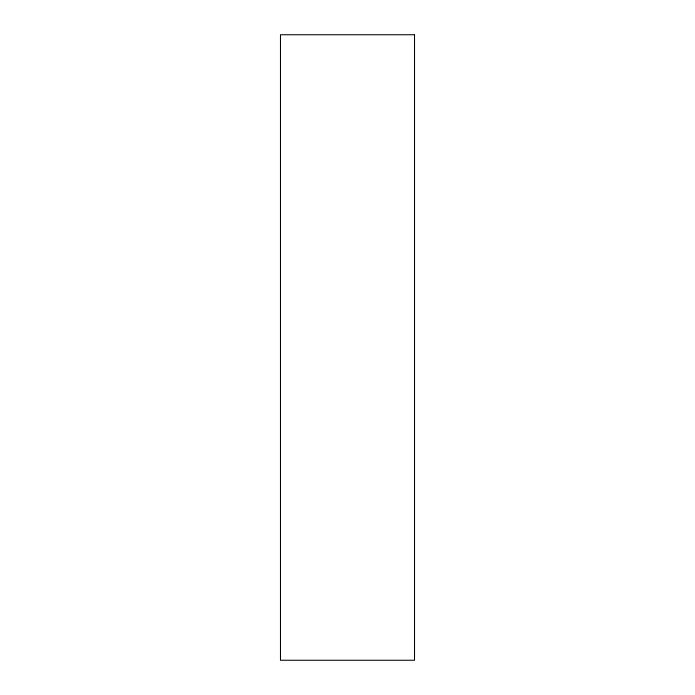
<?xml version="1.0" encoding="UTF-8"?>
<svg xmlns="http://www.w3.org/2000/svg" width="695" height="695" viewBox="0 0 695 695"><rect width="100%" height="100%" fill="white"/><g stroke="black" fill="none" stroke-linecap="round" stroke-linejoin="round"><path stroke-width="1.04" d="M414.515 34.75L280.485 34.75L280.485 660.25L414.515 660.25L414.515 34.75"/></g></svg>
